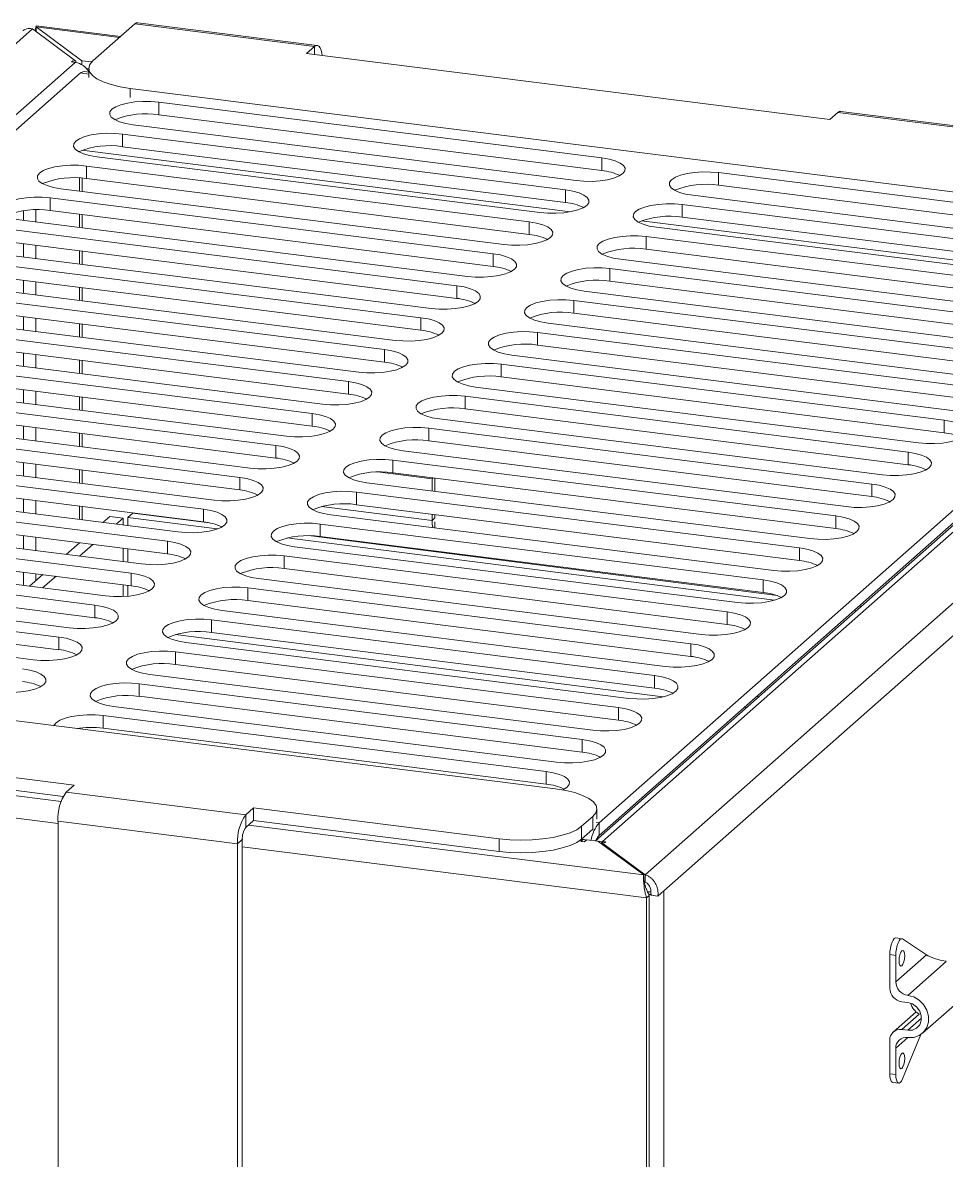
# Model space of a CAD drawing. Header units: inches. Extents: x 0 to 16.5, y 0 to 11.7.
# Drawn here: x 9.767 to 11.21, y 4.516 to 6.293 of the extents above; entities that cross this region are included whole.
import ezdxf

# ---------------------------------------------------------------- set-up
doc = ezdxf.new("R2010")
doc.units = ezdxf.units.IN
doc.header["$MEASUREMENT"] = 0

msp = doc.modelspace()

# ---------------------------------------------------------------- linework, layer by layer
at = {"color": 7, "linetype": 'Continuous', "lineweight": 15}
for p, q in [((9.8765, 6.2335), (9.9419, 6.2912)), ((10.2225, 6.2558), (9.9419, 6.2912)), ((10.227, 6.2576), (9.9464, 6.293)), ((8.5923, 5.2341), (9.7819, 6.2832)), ((9.85, 6.233), (9.7819, 6.2832)), ((9.8593, 6.2337), (9.7877, 6.2865)), ((9.7877, 6.2789), (9.7877, 6.2865)), ((9.9197, 6.2717), (9.7879, 6.2883)), ((10.2225, 6.2558), (10.2101, 6.2449)), ((10.2101, 6.2449), (11.0281, 6.1419)), ((8.7462, 5.2585), (9.8488, 6.231)), ((9.8453, 6.2335), (9.8432, 6.2317)), ((9.8432, 6.2317), (9.8488, 6.231)), ((9.85, 6.233), (9.8453, 6.2335)), ((9.8453, 6.2314), (9.8453, 6.2335)), ((9.85, 6.2308), (9.85, 6.233)), ((9.8747, 6.2318), (9.8593, 6.2337)), ((9.8593, 6.2337), (9.8593, 6.2273)), ((9.87, 6.2211), (9.8664, 6.2215)), ((9.87, 6.2217), (9.87, 6.2076)), ((9.8573, 6.2145), (8.8154, 5.2956)), ((9.87, 6.2159), (9.8631, 6.2168)), ((11.6036, 5.9803), (9.9346, 6.1905)), ((10.6716, 6.0818), (9.9794, 6.169)), ((9.9794, 6.1493), (9.9794, 6.169)), ((9.9794, 6.1493), (10.6716, 6.0621)), ((11.0281, 6.1419), (11.0405, 6.1528)), ((11.3211, 6.1174), (11.0405, 6.1528)), ((11.3256, 6.1192), (11.045, 6.1545)), ((9.9392, 6.1336), (10.6314, 6.0464)), ((10.615, 6.0319), (9.9228, 6.1191)), ((9.9228, 6.0994), (9.9228, 6.1191)), ((9.9228, 6.0994), (10.615, 6.0122)), ((9.8555, 6.0922), (9.8555, 6.0909)), ((9.8557, 6.0908), (9.8557, 6.0923)), ((10.6226, 5.9977), (9.8592, 6.0938)), ((9.8826, 6.0837), (10.5749, 5.9965)), ((10.6716, 6.0621), (10.6716, 6.0818)), ((10.5584, 5.982), (9.8662, 6.0692)), ((9.8662, 6.0495), (9.8662, 6.0692)), ((11.5462, 5.9716), (10.854, 6.0588)), ((10.854, 6.0391), (10.854, 6.0588)), ((9.8555, 6.0505), (9.8555, 6.0301)), ((9.8597, 6.0502), (9.8597, 6.0296)), ((9.8662, 6.0495), (10.5584, 5.9623)), ((9.8261, 6.0338), (10.5183, 5.9466)), ((10.615, 6.0122), (10.615, 6.0319)), ((10.8138, 6.0234), (11.506, 5.9362)), ((10.854, 6.0391), (11.5462, 5.9519)), ((10.5019, 5.9321), (9.8097, 6.0193)), ((9.8097, 5.9996), (9.8097, 6.0193)), ((10.7394, 4.9621), (11.9325, 6.0143)), ((11.4896, 5.9217), (10.7974, 6.0089)), ((10.7974, 5.9892), (10.7974, 6.0089)), ((9.8097, 5.9996), (10.5019, 5.9124)), ((9.8555, 5.9938), (9.8555, 5.9731)), ((9.8597, 5.9933), (9.8597, 5.9725)), ((11.7787, 5.9899), (10.6725, 5.0143)), ((10.7974, 5.9892), (11.4896, 5.902)), ((9.7695, 5.9839), (10.4617, 5.8967)), ((10.5584, 5.9623), (10.5584, 5.982)), ((11.7608, 5.9847), (10.6616, 5.0152)), ((10.6675, 5.0434), (11.7281, 5.9788)), ((11.4973, 5.8875), (10.7338, 5.9837)), ((10.7573, 5.9735), (11.4495, 5.8863)), ((11.9597, 5.9875), (10.7688, 4.9372)), ((10.4453, 5.8822), (9.7531, 5.9694)), ((10.6675, 5.0237), (11.7281, 5.9591)), ((11.4331, 5.8718), (10.7409, 5.959)), ((10.7409, 5.9393), (10.7409, 5.959)), ((9.7531, 5.9497), (10.4453, 5.8625)), ((9.8555, 5.9368), (9.8555, 5.9161)), ((9.8597, 5.9363), (9.8597, 5.9155)), ((10.7409, 5.9393), (11.4331, 5.8521)), ((10.3887, 5.8323), (9.6965, 5.9196)), ((9.7129, 5.934), (10.4051, 5.8468)), ((10.5019, 5.9124), (10.5019, 5.9321)), ((10.7007, 5.9236), (11.3929, 5.8364)), ((9.6965, 5.8998), (10.3887, 5.8126)), ((11.3765, 5.8219), (10.6843, 5.9091)), ((10.6843, 5.8894), (10.6843, 5.9091)), ((9.6564, 5.8841), (10.3486, 5.7969)), ((10.4453, 5.8625), (10.4453, 5.8822)), ((10.6843, 5.8894), (11.3765, 5.8022)), ((10.3322, 5.7825), (9.64, 5.8697)), ((9.8555, 5.8798), (9.8555, 5.859)), ((9.8597, 5.8793), (9.8597, 5.8585)), ((10.6441, 5.8737), (11.3363, 5.7865)), ((9.64, 5.8499), (10.3322, 5.7627)), ((11.3199, 5.772), (10.6277, 5.8592)), ((10.6277, 5.8395), (10.6277, 5.8592)), ((9.5998, 5.8342), (10.292, 5.747)), ((10.3887, 5.8126), (10.3887, 5.8323)), ((10.6277, 5.8395), (11.3199, 5.7523)), ((10.2756, 5.7326), (9.5834, 5.8198)), ((9.8555, 5.8228), (9.8555, 5.802)), ((9.8597, 5.8222), (9.8597, 5.8015)), ((10.5876, 5.8238), (11.2798, 5.7366)), ((9.5834, 5.8001), (10.2756, 5.7128)), ((11.2634, 5.7221), (10.5712, 5.8094)), ((10.5712, 5.7896), (10.5712, 5.8094)), ((9.5432, 5.7844), (10.2354, 5.6971)), ((10.3322, 5.7627), (10.3322, 5.7825)), ((10.5712, 5.7896), (11.2634, 5.7024)), ((10.219, 5.6827), (9.5268, 5.7699)), ((9.8555, 5.7658), (9.8555, 5.745)), ((9.8597, 5.7652), (9.8597, 5.7445)), ((11.2068, 5.6723), (10.5146, 5.7595)), ((10.5146, 5.7397), (10.5146, 5.7595)), ((10.531, 5.7739), (11.2232, 5.6867)), ((9.5268, 5.7502), (10.219, 5.663)), ((10.5146, 5.7397), (11.2068, 5.6525)), ((9.4867, 5.7345), (10.1789, 5.6473)), ((10.2756, 5.7128), (10.2756, 5.7326)), ((10.4744, 5.724), (11.1666, 5.6368)), ((10.1625, 5.6328), (9.4703, 5.72)), ((9.8555, 5.7088), (9.8555, 5.688)), ((9.8597, 5.7082), (9.8597, 5.6875)), ((11.1502, 5.6224), (10.458, 5.7096)), ((10.458, 5.6899), (10.458, 5.7096)), ((9.4703, 5.7003), (10.1625, 5.6131)), ((10.458, 5.6899), (11.1502, 5.6026)), ((10.1059, 5.5829), (9.4137, 5.6701)), ((9.4301, 5.6846), (10.1223, 5.5974)), ((10.219, 5.663), (10.219, 5.6827)), ((10.4179, 5.6742), (11.1101, 5.587)), ((11.2068, 5.6525), (11.2068, 5.6723)), ((9.4137, 5.6504), (10.1059, 5.5632)), ((9.8555, 5.6517), (9.8555, 5.631)), ((9.8597, 5.6512), (9.8597, 5.6304)), ((11.0937, 5.5725), (10.4014, 5.6597)), ((10.4014, 5.64), (10.4014, 5.6597)), ((9.3735, 5.6347), (10.0657, 5.5475)), ((10.1625, 5.6131), (10.1625, 5.6328)), ((10.4014, 5.64), (11.0937, 5.5528)), ((10.0493, 5.533), (9.3571, 5.6202)), ((10.3613, 5.6243), (11.0535, 5.5371)), ((11.1502, 5.6026), (11.1502, 5.6224)), ((9.3571, 5.6005), (10.0493, 5.5133)), ((11.0371, 5.5226), (10.3449, 5.6098)), ((10.3449, 5.5901), (10.3449, 5.6098)), ((9.317, 5.5848), (10.0092, 5.4976)), ((9.8555, 5.5947), (9.8555, 5.574)), ((9.8597, 5.5942), (9.8597, 5.5734)), ((10.1059, 5.5632), (10.1059, 5.5829)), ((10.4064, 5.5805), (10.3212, 5.5913)), ((10.3449, 5.5901), (11.0371, 5.5029)), ((10.4064, 5.5805), (10.4082, 5.5821)), ((10.4064, 5.5805), (10.4064, 5.5616)), ((10.4107, 5.5818), (10.4107, 5.561)), ((9.9928, 5.4831), (9.3006, 5.5703)), ((10.3047, 5.5744), (10.9969, 5.4872)), ((11.0937, 5.5528), (11.0937, 5.5725)), ((9.3006, 5.5506), (9.9928, 5.4634)), ((10.9805, 5.4727), (10.2883, 5.5599)), ((10.2883, 5.5402), (10.2883, 5.5599)), ((9.2604, 5.5349), (9.9526, 5.4477)), ((9.8555, 5.5377), (9.8555, 5.5169)), ((9.8597, 5.5372), (9.8597, 5.5164)), ((9.9387, 5.5271), (9.9308, 5.5203)), ((9.9387, 5.5271), (10.0588, 5.5117)), ((10.0493, 5.5133), (10.0493, 5.533)), ((10.2883, 5.5402), (10.9805, 5.453)), ((9.9362, 5.4332), (9.244, 5.5204)), ((9.8921, 5.5123), (9.9031, 5.5219)), ((9.9031, 5.5219), (9.9236, 5.5192)), ((9.9127, 5.5097), (9.9236, 5.5192)), ((9.9236, 5.5084), (9.9236, 5.5192)), ((9.9308, 5.5075), (9.9308, 5.5203)), ((9.9308, 5.5203), (10.0707, 5.5024)), ((10.9239, 5.4228), (10.2317, 5.51)), ((10.2317, 5.4903), (10.2317, 5.51)), ((10.2481, 5.5245), (10.9404, 5.4373)), ((10.4064, 5.5253), (10.4064, 5.5157)), ((10.4064, 5.5157), (10.4107, 5.5194)), ((10.4107, 5.5248), (10.4107, 5.5194)), ((10.4107, 5.504), (10.4107, 5.5135)), ((11.0371, 5.5029), (11.0371, 5.5226)), ((9.244, 5.5007), (9.9362, 5.4135)), ((10.2174, 5.4914), (10.946, 5.3981)), ((10.2236, 5.4911), (10.2236, 5.4906)), ((10.2278, 5.4901), (10.2278, 5.4907)), ((10.2317, 5.4903), (10.9239, 5.4031)), ((9.2038, 5.485), (9.896, 5.3978)), ((9.8347, 5.4625), (9.8556, 5.4807)), ((9.8553, 5.46), (9.8762, 5.4781)), ((9.8555, 5.4807), (9.8555, 5.4806)), ((9.9928, 5.4634), (9.9928, 5.4831)), ((10.1802, 5.4884), (10.9413, 5.3909)), ((10.1916, 5.4746), (10.8838, 5.3874)), ((10.9805, 5.453), (10.9805, 5.4727)), ((9.8796, 5.3833), (9.1874, 5.4706)), ((9.9236, 5.4514), (9.9236, 5.4721)), ((9.9308, 5.4504), (9.9308, 5.4712)), ((10.8674, 5.3729), (10.1752, 5.4601)), ((10.1752, 5.4404), (10.1752, 5.4601)), ((10.4107, 5.4667), (10.4107, 5.4678)), ((9.1874, 5.4508), (9.8796, 5.3636)), ((10.1752, 5.4404), (10.8674, 5.3532)), ((9.8231, 5.3335), (9.1308, 5.4207)), ((9.1473, 5.4351), (9.8395, 5.3479)), ((9.7773, 5.4128), (9.7982, 5.4309)), ((9.7979, 5.4102), (9.8188, 5.4283)), ((9.9362, 5.4135), (9.9362, 5.4332)), ((10.135, 5.4247), (10.8272, 5.3375)), ((10.9239, 5.4031), (10.9239, 5.4228)), ((9.9236, 5.3968), (9.9236, 5.4151)), ((9.9308, 5.3972), (9.9308, 5.4142)), ((10.8108, 5.323), (10.1186, 5.4102)), ((10.1186, 5.3905), (10.1186, 5.4102)), ((9.0907, 5.3852), (9.7829, 5.298)), ((9.1308, 5.4009), (9.8231, 5.3137)), ((10.1186, 5.3905), (10.8108, 5.3033)), ((9.8796, 5.3636), (9.8796, 5.3833)), ((10.0784, 5.3748), (10.7706, 5.2876)), ((10.8674, 5.3532), (10.8674, 5.3729)), ((11.0657, 5.3749), (11.0689, 5.3745)), ((11.0735, 5.3818), (11.0767, 5.3813)), ((10.7542, 5.2732), (10.062, 5.3604)), ((10.062, 5.3406), (10.062, 5.3604)), ((9.8231, 5.3137), (9.8231, 5.3335)), ((10.062, 5.3406), (10.7542, 5.2534)), ((10.0219, 5.3249), (10.7141, 5.2377)), ((10.8108, 5.3033), (10.8108, 5.323)), ((10.5995, 5.0963), (8.9303, 5.3066)), ((10.6977, 5.2233), (10.0055, 5.3105)), ((10.0055, 5.2907), (10.0055, 5.3105)), ((10.0055, 5.2907), (10.6977, 5.2035)), ((10.6411, 5.1734), (9.9489, 5.2606)), ((9.9489, 5.2409), (9.9489, 5.2606)), ((9.9653, 5.2751), (10.6575, 5.1878)), ((10.7542, 5.2534), (10.7542, 5.2732)), ((9.9087, 5.2252), (10.6009, 5.138)), ((9.9489, 5.2409), (10.6411, 5.1536)), ((10.5845, 5.1235), (9.8923, 5.2107)), ((9.8923, 5.191), (9.8923, 5.2107)), ((10.6977, 5.2035), (10.6977, 5.2233)), ((9.029, 5.2051), (9.847, 5.102)), ((9.8923, 5.191), (10.5845, 5.1038)), ((9.029, 5.1853), (9.8298, 5.0844)), ((10.6411, 5.1536), (10.6411, 5.1734)), ((10.5845, 5.1038), (10.5845, 5.1235)), ((9.847, 5.102), (9.8346, 5.0911)), ((9.8346, 5.0911), (10.1152, 5.0558)), ((10.1152, 5.0558), (10.1276, 5.0667)), ((10.1276, 5.0667), (10.5111, 5.0184)), ((10.1276, 5.0469), (10.1276, 5.0667)), ((10.6641, 5.0492), (10.6641, 5.0651)), ((9.8219, 5.046), (10.1025, 5.0106)), ((9.8219, 5.046), (9.8219, 4.314)), ((10.1152, 5.036), (10.1152, 5.0558)), ((10.1152, 5.036), (10.1276, 5.0469)), ((10.1276, 5.0469), (10.5111, 4.9986)), ((10.64, 5.0378), (10.6577, 5.0534)), ((10.6577, 5.0336), (10.6577, 5.0534)), ((10.64, 5.0378), (10.64, 5.018)), ((10.64, 5.018), (10.6577, 5.0336)), ((10.6582, 5.034), (10.6577, 5.0336)), ((10.6675, 5.0237), (10.6675, 5.0434)), ((10.1099, 5.0172), (10.1025, 5.0106)), ((10.1025, 4.292), (10.1025, 5.0106)), ((10.1099, 4.3183), (10.1099, 5.0172)), ((10.5111, 4.9986), (10.5111, 5.0184)), ((10.6408, 5.0161), (10.6387, 5.0142)), ((10.6387, 5.0142), (10.6443, 5.0135)), ((10.6442, 5.0174), (10.64, 5.0179)), ((10.6443, 5.0135), (10.6482, 5.0169)), ((10.6655, 5.0148), (10.6482, 5.0169)), ((10.7371, 4.9619), (10.6655, 5.0148)), ((10.6713, 5.0105), (10.6713, 5.0123)), ((10.7394, 4.9621), (10.6713, 5.0123)), ((10.676, 5.0118), (10.6713, 5.0123)), ((10.6725, 5.0143), (10.6781, 5.0136)), ((10.6781, 5.0136), (10.676, 5.0118)), ((10.7394, 4.9508), (10.7394, 4.9621)), ((10.7394, 4.9508), (10.7377, 4.952)), ((10.7458, 4.93), (10.7416, 4.9263)), ((10.7416, 4.9263), (10.7416, 3.9146)), ((10.7458, 4.93), (10.7458, 3.9183)), ((10.7481, 4.9302), (10.7593, 4.9288)), ((10.7593, 4.9288), (10.7688, 4.9372)), ((10.7688, 4.9372), (10.7688, 3.9292)), ((11.1406, 4.8623), (11.1312, 4.8635)), ((11.1416, 4.8619), (11.179, 4.8373)), ((11.131, 4.8362), (11.1217, 4.8374)), ((11.1217, 4.8374), (11.1217, 4.7849)), ((11.131, 4.7951), (11.179, 4.8373)), ((11.131, 4.7951), (11.131, 4.8362)), ((11.1497, 4.7738), (11.2099, 4.8269)), ((11.1497, 4.7625), (11.1404, 4.7637)), ((11.1729, 4.7146), (11.2393, 4.7732)), ((11.1627, 4.7479), (11.1271, 4.7165)), ((11.1404, 4.7203), (11.1497, 4.7192)), ((11.1416, 4.6432), (11.1703, 4.7125)), ((11.1217, 4.7038), (11.1217, 4.6514)), ((11.131, 4.6913), (11.131, 4.6502)), ((11.131, 4.6502), (11.1217, 4.6514)), ((11.1262, 4.6378), (11.1356, 4.6366))]:
    msp.add_line(p, q, dxfattribs=at)
at = {"color": 8, "linetype": 'Continuous', "lineweight": 15}
for p, q in [((9.7877, 6.2865), (9.918, 6.2701)), ((10.2225, 6.2434), (10.2225, 6.2558)), ((9.87, 6.2129), (9.8573, 6.2145)), ((9.9346, 6.1905), (9.9346, 6.1764)), ((9.7679, 5.9994), (9.7679, 5.9841)), ((9.7872, 5.9817), (9.7872, 6.0008)), ((9.7679, 5.9479), (9.7679, 5.9271)), ((9.7872, 5.9247), (9.7872, 5.9454)), ((9.7679, 5.8908), (9.7679, 5.8701)), ((9.7872, 5.8676), (9.7872, 5.8884)), ((9.7679, 5.8338), (9.7679, 5.8131)), ((9.7872, 5.8106), (9.7872, 5.8314)), ((9.7679, 5.7768), (9.7679, 5.7561)), ((9.7872, 5.7536), (9.7872, 5.7744)), ((9.7679, 5.7198), (9.7679, 5.699)), ((9.7872, 5.6966), (9.7872, 5.7174)), ((9.7679, 5.6628), (9.7679, 5.642)), ((9.7872, 5.6396), (9.7872, 5.6603)), ((9.7679, 5.6058), (9.7679, 5.585)), ((9.7872, 5.5826), (9.7872, 5.6033)), ((9.7679, 5.5487), (9.7679, 5.528)), ((9.7872, 5.5256), (9.7872, 5.5463)), ((10.4064, 5.5157), (10.2335, 5.5375)), ((9.7679, 5.4917), (9.7679, 5.471)), ((10.4107, 5.5053), (10.4103, 5.5041)), ((9.7872, 5.4685), (9.7872, 5.4893)), ((9.7679, 5.4347), (9.7679, 5.414)), ((9.7872, 5.4213), (9.7872, 5.4323)), ((10.0057, 5.3375), (10.7669, 5.24)), ((10.8942, 5.2237), (10.8974, 5.2233)), ((10.9167, 5.2403), (10.9135, 5.2407)), ((9.8266, 5.0766), (9.0208, 5.1781)), ((9.8219, 5.0422), (9.0113, 5.1443)), ((10.7371, 4.9619), (10.1194, 5.0397)), ((10.6629, 5.044), (10.6675, 5.0434)), ((10.6408, 5.0161), (10.6381, 5.0164)), ((10.6408, 5.0139), (10.6408, 5.0161)), ((10.6725, 5.0122), (10.6725, 5.0143)), ((10.7416, 4.9263), (10.1099, 5.0059)), ((11.1676, 4.7444), (11.1404, 4.7203)), ((11.1712, 4.7381), (11.1497, 4.7192)), ((11.131, 4.6913), (11.1497, 4.7078))]:
    msp.add_line(p, q, dxfattribs=at)
at = {"color": 7, "linetype": 'Continuous', "lineweight": 15, "flags": 128}
for points in [[(9.9419, 6.2912), (9.9444, 6.2927), (9.9464, 6.293)], [(10.2348, 6.2418), (10.2343, 6.2452), (10.2331, 6.2501), (10.2315, 6.2538), (10.2296, 6.2563), (10.2274, 6.2575), (10.225, 6.2574), (10.2225, 6.2558)], [(9.8765, 6.2335), (9.8717, 6.2279), (9.87, 6.2221), (9.8713, 6.2163), (9.8756, 6.2107), (9.8828, 6.2054), (9.8926, 6.2006), (9.9048, 6.1964), (9.9189, 6.1931), (9.9346, 6.1905)], [(9.8573, 6.2145), (9.8605, 6.2165), (9.8631, 6.2168)], [(9.9794, 6.169), (9.9671, 6.17), (9.9543, 6.1701), (9.9419, 6.1693), (9.9303, 6.1676), (9.9201, 6.165), (9.912, 6.1618), (9.9062, 6.158), (9.903, 6.1539), (9.9027, 6.1496), (9.9052, 6.1455), (9.9105, 6.1416), (9.9181, 6.1382), (9.9279, 6.1355), (9.9392, 6.1336)], [(11.0405, 6.1528), (11.043, 6.1543), (11.045, 6.1545)], [(9.9228, 6.1191), (9.9105, 6.1202), (9.8978, 6.1203), (9.8853, 6.1194), (9.8737, 6.1177), (9.8636, 6.1151), (9.8554, 6.1119), (9.8496, 6.1081), (9.8465, 6.104), (9.8461, 6.0997), (9.8487, 6.0956), (9.8539, 6.0917), (9.8616, 6.0883), (9.8713, 6.0856), (9.8826, 6.0837)], [(10.6314, 6.0464), (10.6437, 6.0453), (10.6565, 6.0452), (10.6689, 6.0461), (10.6805, 6.0478), (10.6907, 6.0504), (10.6988, 6.0536), (10.7046, 6.0574), (10.7078, 6.0615), (10.7081, 6.0657), (10.7056, 6.0699), (10.7003, 6.0737), (10.6926, 6.0771), (10.6829, 6.0799), (10.6716, 6.0818)], [(9.8662, 6.0692), (9.8539, 6.0703), (9.8412, 6.0704), (9.8287, 6.0695), (9.8171, 6.0678), (9.807, 6.0652), (9.7988, 6.062), (9.793, 6.0582), (9.7899, 6.0541), (9.7896, 6.0499), (9.7921, 6.0457), (9.7973, 6.0418), (9.805, 6.0385), (9.8148, 6.0357), (9.8261, 6.0338)], [(10.854, 6.0588), (10.8417, 6.0598), (10.829, 6.06), (10.8165, 6.0591), (10.8049, 6.0574), (10.7948, 6.0548), (10.7866, 6.0516), (10.7808, 6.0478), (10.7776, 6.0437), (10.7773, 6.0394), (10.7799, 6.0353), (10.7851, 6.0314), (10.7928, 6.028), (10.8025, 6.0253), (10.8138, 6.0234)], [(10.5749, 5.9965), (10.5872, 5.9954), (10.5999, 5.9953), (10.6124, 5.9962), (10.624, 5.9979), (10.6341, 6.0005), (10.6423, 6.0037), (10.6481, 6.0075), (10.6512, 6.0116), (10.6515, 6.0158), (10.649, 6.02), (10.6438, 6.0239), (10.6361, 6.0272), (10.6263, 6.03), (10.615, 6.0319)], [(9.8097, 6.0193), (9.7973, 6.0204), (9.7846, 6.0205), (9.7722, 6.0196), (9.7606, 6.0179), (9.7504, 6.0153), (9.7423, 6.0121), (9.7365, 6.0083), (9.7333, 6.0042), (9.733, 6), (9.7355, 5.9958), (9.7408, 5.9919), (9.7484, 5.9886), (9.7582, 5.9858), (9.7695, 5.9839)], [(10.7974, 6.0089), (10.7851, 6.01), (10.7724, 6.0101), (10.7599, 6.0092), (10.7483, 6.0075), (10.7382, 6.0049), (10.73, 6.0017), (10.7242, 5.9979), (10.7211, 5.9938), (10.7208, 5.9896), (10.7233, 5.9854), (10.7285, 5.9815), (10.7362, 5.9782), (10.7459, 5.9754), (10.7573, 5.9735)], [(10.5183, 5.9466), (10.5306, 5.9455), (10.5433, 5.9454), (10.5558, 5.9463), (10.5674, 5.948), (10.5775, 5.9506), (10.5857, 5.9538), (10.5915, 5.9576), (10.5946, 5.9617), (10.5949, 5.966), (10.5924, 5.9701), (10.5872, 5.974), (10.5795, 5.9773), (10.5698, 5.9801), (10.5584, 5.982)], [(10.7409, 5.959), (10.7285, 5.9601), (10.7158, 5.9602), (10.7033, 5.9593), (10.6918, 5.9576), (10.6816, 5.955), (10.6734, 5.9518), (10.6676, 5.948), (10.6645, 5.9439), (10.6642, 5.9397), (10.6667, 5.9355), (10.6719, 5.9316), (10.6796, 5.9283), (10.6894, 5.9255), (10.7007, 5.9236)], [(10.4617, 5.8967), (10.474, 5.8957), (10.4868, 5.8955), (10.4992, 5.8964), (10.5108, 5.8981), (10.521, 5.9007), (10.5291, 5.9039), (10.5349, 5.9077), (10.5381, 5.9118), (10.5384, 5.9161), (10.5359, 5.9202), (10.5306, 5.9241), (10.5229, 5.9275), (10.5132, 5.9302), (10.5019, 5.9321)], [(10.6843, 5.9091), (10.672, 5.9102), (10.6592, 5.9103), (10.6468, 5.9094), (10.6352, 5.9077), (10.6251, 5.9051), (10.6169, 5.9019), (10.6111, 5.8981), (10.6079, 5.894), (10.6076, 5.8898), (10.6101, 5.8856), (10.6154, 5.8818), (10.6231, 5.8784), (10.6328, 5.8756), (10.6441, 5.8737)], [(10.4051, 5.8468), (10.4175, 5.8458), (10.4302, 5.8457), (10.4427, 5.8465), (10.4542, 5.8482), (10.4644, 5.8508), (10.4726, 5.8541), (10.4784, 5.8578), (10.4815, 5.8619), (10.4818, 5.8662), (10.4793, 5.8703), (10.4741, 5.8742), (10.4664, 5.8776), (10.4566, 5.8803), (10.4453, 5.8822)], [(10.6277, 5.8592), (10.6154, 5.8603), (10.6027, 5.8604), (10.5902, 5.8596), (10.5786, 5.8578), (10.5685, 5.8553), (10.5603, 5.852), (10.5545, 5.8482), (10.5514, 5.8441), (10.5511, 5.8399), (10.5536, 5.8357), (10.5588, 5.8319), (10.5665, 5.8285), (10.5762, 5.8258), (10.5876, 5.8238)], [(10.3486, 5.7969), (10.3609, 5.7959), (10.3736, 5.7958), (10.3861, 5.7966), (10.3977, 5.7984), (10.4078, 5.8009), (10.416, 5.8042), (10.4218, 5.8079), (10.4249, 5.812), (10.4252, 5.8163), (10.4227, 5.8204), (10.4175, 5.8243), (10.4098, 5.8277), (10.4001, 5.8304), (10.3887, 5.8323)], [(10.5712, 5.8094), (10.5588, 5.8104), (10.5461, 5.8105), (10.5336, 5.8097), (10.5221, 5.8079), (10.5119, 5.8054), (10.5037, 5.8021), (10.4979, 5.7983), (10.4948, 5.7942), (10.4945, 5.79), (10.497, 5.7858), (10.5022, 5.782), (10.5099, 5.7786), (10.5197, 5.7759), (10.531, 5.7739)], [(10.292, 5.747), (10.3043, 5.746), (10.3171, 5.7459), (10.3295, 5.7467), (10.3411, 5.7485), (10.3512, 5.751), (10.3594, 5.7543), (10.3652, 5.758), (10.3684, 5.7622), (10.3687, 5.7664), (10.3662, 5.7706), (10.3609, 5.7744), (10.3532, 5.7778), (10.3435, 5.7805), (10.3322, 5.7825)], [(10.5146, 5.7595), (10.5023, 5.7605), (10.4895, 5.7606), (10.4771, 5.7598), (10.4655, 5.758), (10.4553, 5.7555), (10.4472, 5.7522), (10.4414, 5.7485), (10.4382, 5.7443), (10.4379, 5.7401), (10.4404, 5.736), (10.4457, 5.7321), (10.4534, 5.7287), (10.4631, 5.726), (10.4744, 5.724)], [(10.2354, 5.6971), (10.2478, 5.6961), (10.2605, 5.696), (10.2729, 5.6968), (10.2845, 5.6986), (10.2947, 5.7011), (10.3029, 5.7044), (10.3087, 5.7082), (10.3118, 5.7123), (10.3121, 5.7165), (10.3096, 5.7207), (10.3043, 5.7245), (10.2967, 5.7279), (10.2869, 5.7306), (10.2756, 5.7326)], [(10.458, 5.7096), (10.4457, 5.7106), (10.433, 5.7107), (10.4205, 5.7099), (10.4089, 5.7081), (10.3988, 5.7056), (10.3906, 5.7023), (10.3848, 5.6986), (10.3817, 5.6945), (10.3814, 5.6902), (10.3839, 5.6861), (10.3891, 5.6822), (10.3968, 5.6788), (10.4065, 5.6761), (10.4179, 5.6742)], [(10.1789, 5.6473), (10.1912, 5.6462), (10.2039, 5.6461), (10.2164, 5.6469), (10.228, 5.6487), (10.2381, 5.6512), (10.2463, 5.6545), (10.2521, 5.6583), (10.2552, 5.6624), (10.2555, 5.6666), (10.253, 5.6708), (10.2478, 5.6746), (10.2401, 5.678), (10.2304, 5.6807), (10.219, 5.6827)], [(11.1666, 5.6368), (11.179, 5.6358), (11.1917, 5.6357), (11.2041, 5.6365), (11.2157, 5.6383), (11.2259, 5.6408), (11.234, 5.6441), (11.2398, 5.6479), (11.243, 5.652), (11.2433, 5.6562), (11.2408, 5.6604), (11.2355, 5.6642), (11.2279, 5.6676), (11.2181, 5.6703), (11.2068, 5.6723)], [(10.4014, 5.6597), (10.3891, 5.6607), (10.3764, 5.6608), (10.3639, 5.66), (10.3523, 5.6583), (10.3422, 5.6557), (10.334, 5.6524), (10.3282, 5.6487), (10.3251, 5.6446), (10.3248, 5.6403), (10.3273, 5.6362), (10.3325, 5.6323), (10.3402, 5.6289), (10.35, 5.6262), (10.3613, 5.6243)], [(10.1223, 5.5974), (10.1346, 5.5963), (10.1473, 5.5962), (10.1598, 5.5971), (10.1714, 5.5988), (10.1815, 5.6014), (10.1897, 5.6046), (10.1955, 5.6084), (10.1987, 5.6125), (10.199, 5.6167), (10.1964, 5.6209), (10.1912, 5.6247), (10.1835, 5.6281), (10.1738, 5.6309), (10.1625, 5.6328)], [(11.1101, 5.587), (11.1224, 5.5859), (11.1351, 5.5858), (11.1476, 5.5866), (11.1592, 5.5884), (11.1693, 5.5909), (11.1775, 5.5942), (11.1833, 5.598), (11.1864, 5.6021), (11.1867, 5.6063), (11.1842, 5.6105), (11.179, 5.6143), (11.1713, 5.6177), (11.1615, 5.6204), (11.1502, 5.6224)], [(10.3449, 5.6098), (10.3326, 5.6109), (10.3198, 5.611), (10.3074, 5.6101), (10.2958, 5.6084), (10.2856, 5.6058), (10.2775, 5.6026), (10.2717, 5.5988), (10.2685, 5.5947), (10.2682, 5.5904), (10.2707, 5.5863), (10.276, 5.5824), (10.2837, 5.579), (10.2934, 5.5763), (10.3047, 5.5744)], [(10.0657, 5.5475), (10.0781, 5.5464), (10.0908, 5.5463), (10.1032, 5.5472), (10.1148, 5.5489), (10.125, 5.5515), (10.1331, 5.5547), (10.1389, 5.5585), (10.1421, 5.5626), (10.1424, 5.5668), (10.1399, 5.571), (10.1346, 5.5749), (10.127, 5.5782), (10.1172, 5.581), (10.1059, 5.5829)], [(11.0535, 5.5371), (11.0658, 5.536), (11.0785, 5.5359), (11.091, 5.5368), (11.1026, 5.5385), (11.1127, 5.5411), (11.1209, 5.5443), (11.1267, 5.5481), (11.1298, 5.5522), (11.1302, 5.5564), (11.1276, 5.5606), (11.1224, 5.5644), (11.1147, 5.5678), (11.105, 5.5705), (11.0937, 5.5725)], [(10.2883, 5.5599), (10.276, 5.561), (10.2633, 5.5611), (10.2508, 5.5602), (10.2392, 5.5585), (10.2291, 5.5559), (10.2209, 5.5527), (10.2151, 5.5489), (10.212, 5.5448), (10.2116, 5.5406), (10.2142, 5.5364), (10.2194, 5.5325), (10.2271, 5.5292), (10.2368, 5.5264), (10.2481, 5.5245)], [(10.0092, 5.4976), (10.0215, 5.4965), (10.0342, 5.4964), (10.0467, 5.4973), (10.0583, 5.499), (10.0684, 5.5016), (10.0766, 5.5048), (10.0824, 5.5086), (10.0855, 5.5127), (10.0858, 5.517), (10.0833, 5.5211), (10.0781, 5.525), (10.0704, 5.5284), (10.0606, 5.5311), (10.0493, 5.533)], [(10.2317, 5.51), (10.2194, 5.5111), (10.2067, 5.5112), (10.1942, 5.5103), (10.1826, 5.5086), (10.1725, 5.506), (10.1643, 5.5028), (10.1585, 5.499), (10.1554, 5.4949), (10.1551, 5.4907), (10.1576, 5.4865), (10.1628, 5.4826), (10.1705, 5.4793), (10.1803, 5.4765), (10.1916, 5.4746)], [(10.9969, 5.4872), (11.0092, 5.4861), (11.022, 5.486), (11.0344, 5.4869), (11.046, 5.4886), (11.0562, 5.4912), (11.0643, 5.4944), (11.0701, 5.4982), (11.0733, 5.5023), (11.0736, 5.5065), (11.0711, 5.5107), (11.0658, 5.5146), (11.0581, 5.5179), (11.0484, 5.5207), (11.0371, 5.5226)], [(9.9526, 5.4477), (9.9649, 5.4467), (9.9776, 5.4465), (9.9901, 5.4474), (10.0017, 5.4491), (10.0118, 5.4517), (10.02, 5.4549), (10.0258, 5.4587), (10.0289, 5.4628), (10.0293, 5.4671), (10.0267, 5.4712), (10.0215, 5.4751), (10.0138, 5.4785), (10.0041, 5.4812), (9.9928, 5.4831)], [(10.9404, 5.4373), (10.9527, 5.4362), (10.9654, 5.4361), (10.9779, 5.437), (10.9895, 5.4387), (10.9996, 5.4413), (11.0078, 5.4445), (11.0136, 5.4483), (11.0167, 5.4524), (11.017, 5.4566), (11.0145, 5.4608), (11.0093, 5.4647), (11.0016, 5.468), (10.9918, 5.4708), (10.9805, 5.4727)], [(10.1752, 5.4601), (10.1628, 5.4612), (10.1501, 5.4613), (10.1377, 5.4604), (10.1261, 5.4587), (10.1159, 5.4561), (10.1078, 5.4529), (10.102, 5.4491), (10.0988, 5.445), (10.0985, 5.4408), (10.101, 5.4366), (10.1063, 5.4328), (10.1139, 5.4294), (10.1237, 5.4267), (10.135, 5.4247)], [(9.896, 5.3978), (9.9084, 5.3968), (9.9211, 5.3967), (9.9335, 5.3975), (9.9451, 5.3992), (9.9553, 5.4018), (9.9634, 5.4051), (9.9692, 5.4088), (9.9724, 5.4129), (9.9727, 5.4172), (9.9702, 5.4213), (9.9649, 5.4252), (9.9573, 5.4286), (9.9475, 5.4313), (9.9362, 5.4332)], [(10.8838, 5.3874), (10.8961, 5.3864), (10.9088, 5.3862), (10.9213, 5.3871), (10.9329, 5.3888), (10.943, 5.3914), (10.9512, 5.3946), (10.957, 5.3984), (10.9601, 5.4025), (10.9604, 5.4068), (10.9579, 5.4109), (10.9527, 5.4148), (10.945, 5.4182), (10.9353, 5.4209), (10.9239, 5.4228)], [(10.1186, 5.4102), (10.1063, 5.4113), (10.0936, 5.4114), (10.0811, 5.4106), (10.0695, 5.4088), (10.0594, 5.4063), (10.0512, 5.403), (10.0454, 5.3992), (10.0423, 5.3951), (10.0419, 5.3909), (10.0445, 5.3867), (10.0497, 5.3829), (10.0574, 5.3795), (10.0671, 5.3768), (10.0784, 5.3748)], [(9.8395, 5.3479), (9.8518, 5.3469), (9.8645, 5.3468), (9.877, 5.3476), (9.8886, 5.3494), (9.8987, 5.3519), (9.9069, 5.3552), (9.9127, 5.3589), (9.9158, 5.363), (9.9161, 5.3673), (9.9136, 5.3714), (9.9084, 5.3753), (9.9007, 5.3787), (9.8909, 5.3814), (9.8796, 5.3833)], [(10.8272, 5.3375), (10.8395, 5.3365), (10.8523, 5.3364), (10.8647, 5.3372), (10.8763, 5.3389), (10.8865, 5.3415), (10.8946, 5.3448), (10.9004, 5.3485), (10.9036, 5.3526), (10.9039, 5.3569), (10.9014, 5.361), (10.8961, 5.3649), (10.8884, 5.3683), (10.8787, 5.371), (10.8674, 5.3729)], [(10.062, 5.3604), (10.0497, 5.3614), (10.037, 5.3615), (10.0245, 5.3607), (10.0129, 5.3589), (10.0028, 5.3564), (9.9946, 5.3531), (9.9888, 5.3493), (9.9857, 5.3452), (9.9854, 5.341), (9.9879, 5.3368), (9.9931, 5.333), (10.0008, 5.3296), (10.0106, 5.3269), (10.0219, 5.3249)], [(9.7829, 5.298), (9.7952, 5.297), (9.8079, 5.2969), (9.8204, 5.2977), (9.832, 5.2995), (9.8421, 5.302), (9.8503, 5.3053), (9.8561, 5.309), (9.8592, 5.3132), (9.8596, 5.3174), (9.857, 5.3216), (9.8518, 5.3254), (9.8441, 5.3288), (9.8344, 5.3315), (9.8231, 5.3335)], [(10.7706, 5.2876), (10.783, 5.2866), (10.7957, 5.2865), (10.8082, 5.2873), (10.8197, 5.2891), (10.8299, 5.2916), (10.8381, 5.2949), (10.8439, 5.2986), (10.847, 5.3027), (10.8473, 5.307), (10.8448, 5.3111), (10.8396, 5.315), (10.8319, 5.3184), (10.8221, 5.3211), (10.8108, 5.323)], [(10.0055, 5.3105), (9.9931, 5.3115), (9.9804, 5.3116), (9.968, 5.3108), (9.9564, 5.309), (9.9462, 5.3065), (9.9381, 5.3032), (9.9323, 5.2995), (9.9291, 5.2953), (9.9288, 5.2911), (9.9313, 5.287), (9.9366, 5.2831), (9.9442, 5.2797), (9.954, 5.277), (9.9653, 5.2751)], [(9.7263, 5.2481), (9.7386, 5.2471), (9.7514, 5.247), (9.7638, 5.2478), (9.7754, 5.2496), (9.7856, 5.2521), (9.7937, 5.2554), (9.7995, 5.2592), (9.8027, 5.2633), (9.803, 5.2675), (9.8005, 5.2717), (9.7952, 5.2755), (9.7876, 5.2789), (9.7778, 5.2816), (9.7665, 5.2836)], [(9.9489, 5.2606), (9.9366, 5.2616), (9.9239, 5.2617), (9.9114, 5.2609), (9.8998, 5.2591), (9.8897, 5.2566), (9.8815, 5.2533), (9.8757, 5.2496), (9.8725, 5.2455), (9.8722, 5.2412), (9.8748, 5.2371), (9.88, 5.2332), (9.8877, 5.2298), (9.8974, 5.2271), (9.9087, 5.2252)], [(10.7141, 5.2377), (10.7264, 5.2367), (10.7391, 5.2366), (10.7516, 5.2374), (10.7632, 5.2392), (10.7733, 5.2417), (10.7815, 5.245), (10.7873, 5.2487), (10.7904, 5.2529), (10.7907, 5.2571), (10.7882, 5.2612), (10.783, 5.2651), (10.7753, 5.2685), (10.7656, 5.2712), (10.7542, 5.2732)], [(9.8923, 5.2107), (9.88, 5.2117), (9.8673, 5.2118), (9.8548, 5.211), (9.8432, 5.2093), (9.8331, 5.2067), (9.8249, 5.2035), (9.8191, 5.1997), (9.816, 5.1956), (9.8158, 5.1951)], [(10.6575, 5.1878), (10.6698, 5.1868), (10.6826, 5.1867), (10.695, 5.1875), (10.7066, 5.1893), (10.7167, 5.1918), (10.7249, 5.1951), (10.7307, 5.1989), (10.7339, 5.203), (10.7342, 5.2072), (10.7317, 5.2114), (10.7264, 5.2152), (10.7187, 5.2186), (10.709, 5.2213), (10.6977, 5.2233)], [(10.6009, 5.138), (10.6133, 5.1369), (10.626, 5.1368), (10.6384, 5.1376), (10.65, 5.1394), (10.6602, 5.1419), (10.6684, 5.1452), (10.6742, 5.149), (10.6773, 5.1531), (10.6776, 5.1573), (10.6751, 5.1615), (10.6699, 5.1653), (10.6622, 5.1687), (10.6524, 5.1714), (10.6411, 5.1734)], [(10.6105, 5.0947), (10.6118, 5.0953), (10.6176, 5.0991), (10.6207, 5.1032), (10.621, 5.1074), (10.6185, 5.1116), (10.6133, 5.1154), (10.6056, 5.1188), (10.5959, 5.1216), (10.5845, 5.1235)], [(10.6577, 5.0534), (10.6624, 5.0589), (10.6641, 5.0647), (10.6628, 5.0705), (10.6585, 5.0762), (10.6514, 5.0814), (10.6415, 5.0862), (10.6294, 5.0904), (10.6152, 5.0938), (10.5995, 5.0963)], [(10.5111, 5.0184), (10.5279, 5.0168), (10.5452, 5.0162), (10.5626, 5.0167), (10.5795, 5.0181), (10.5954, 5.0205), (10.6098, 5.0238), (10.6223, 5.0278), (10.6324, 5.0325), (10.64, 5.0378)], [(10.64, 5.018), (10.6324, 5.0127), (10.6223, 5.008), (10.6098, 5.004), (10.5954, 5.0007), (10.5795, 4.9983), (10.5626, 4.9969), (10.5452, 4.9964), (10.5279, 4.997), (10.5111, 4.9986)], [(10.6725, 5.0143), (10.6676, 5.0145), (10.6661, 5.0143)], [(11.1312, 4.8635), (11.1306, 4.8634), (11.1287, 4.8625), (11.1269, 4.8602), (11.1252, 4.8568), (11.1237, 4.8525), (11.1226, 4.8476), (11.1219, 4.8425), (11.1217, 4.8374)], [(11.131, 4.8362), (11.1313, 4.8413), (11.132, 4.8465), (11.1331, 4.8514), (11.1346, 4.8556), (11.1363, 4.859), (11.1381, 4.8613), (11.1399, 4.8623), (11.1416, 4.8619)], [(11.1405, 4.8435), (11.1389, 4.8411), (11.1374, 4.8373), (11.1365, 4.8327), (11.1361, 4.8278), (11.1365, 4.8236), (11.1374, 4.8207), (11.1389, 4.8194), (11.1405, 4.82), (11.1422, 4.8223), (11.1437, 4.8262), (11.1446, 4.8308), (11.145, 4.8356), (11.1446, 4.8399), (11.1437, 4.8428), (11.1422, 4.8441), (11.1405, 4.8435)], [(11.1497, 4.7078), (11.159, 4.708), (11.1674, 4.7109), (11.1745, 4.7161), (11.1795, 4.7234), (11.1821, 4.7321), (11.1821, 4.7415), (11.1795, 4.7508), (11.1745, 4.7593), (11.1674, 4.7664), (11.159, 4.7713), (11.1497, 4.7738)], [(11.1497, 4.7192), (11.1571, 4.7195), (11.1636, 4.7225), (11.1684, 4.7277), (11.1709, 4.7344), (11.1709, 4.7419), (11.1684, 4.7493), (11.1636, 4.7557), (11.1571, 4.7603), (11.1497, 4.7625)], [(11.1405, 4.6832), (11.1389, 4.6809), (11.1374, 4.677), (11.1365, 4.6724), (11.1361, 4.6676), (11.1365, 4.6634), (11.1374, 4.6604), (11.1389, 4.6591), (11.1405, 4.6597), (11.1422, 4.6621), (11.1437, 4.6659), (11.1446, 4.6706), (11.145, 4.6754), (11.1446, 4.6796), (11.1437, 4.6826), (11.1422, 4.6838), (11.1405, 4.6832)], [(11.1217, 4.6514), (11.1219, 4.6467), (11.1226, 4.6428), (11.1237, 4.6399), (11.1252, 4.6382), (11.1262, 4.6378)], [(11.131, 4.6502), (11.1313, 4.6455), (11.132, 4.6416), (11.1331, 4.6387), (11.1346, 4.637), (11.1363, 4.6366), (11.1381, 4.6376), (11.1399, 4.6398), (11.1416, 4.6432)]]:
    msp.add_lwpolyline(points, dxfattribs=at)
at = {"color": 7, "linetype": 'Continuous', "lineweight": 15}
for centre, radius, start, end in [((9.8446, 6.2019), 0.0294, 30.1678, 81.7458), ((9.9591, 6.0229), 0.128, 80.8928, 112.1671), ((9.9025, 5.973), 0.128, 80.8928, 112.1671), ((10.6639, 5.9788), 0.0836, 64.4051, 84.7021), ((9.846, 5.9231), 0.128, 80.8928, 112.1671), ((10.8337, 5.9127), 0.128, 80.8928, 112.1671), ((10.6073, 5.9289), 0.0836, 64.4051, 84.7021), ((9.7894, 5.8732), 0.128, 80.8928, 112.1671), ((10.7772, 5.8628), 0.128, 80.8928, 112.1671), ((10.5507, 5.879), 0.0836, 64.4051, 84.7021), ((10.7206, 5.8129), 0.128, 80.8928, 112.1671), ((10.4942, 5.8291), 0.0836, 64.4051, 84.7021), ((10.664, 5.763), 0.128, 80.8928, 112.1671), ((10.4376, 5.7792), 0.0836, 64.4051, 84.7021), ((10.6075, 5.7131), 0.128, 80.8928, 112.1671), ((10.381, 5.7294), 0.0836, 64.4051, 84.7021), ((10.5509, 5.6632), 0.128, 80.8928, 112.1671), ((10.3245, 5.6795), 0.0836, 64.4051, 84.7021), ((10.4943, 5.6133), 0.128, 80.8928, 112.1671), ((10.2679, 5.6296), 0.0836, 64.4051, 84.7021), ((10.4378, 5.5634), 0.128, 80.8928, 112.1671), ((10.2113, 5.5797), 0.0836, 64.4051, 84.7021), ((11.1991, 5.5693), 0.0836, 64.4051, 84.7021), ((10.3812, 5.5136), 0.128, 80.8928, 112.1671), ((10.1547, 5.5298), 0.0836, 64.4051, 84.7021), ((11.1425, 5.5194), 0.0836, 64.4051, 84.7021), ((10.3246, 5.4637), 0.128, 80.8928, 112.1671), ((10.0982, 5.4799), 0.0836, 64.4051, 84.7021), ((11.0859, 5.4695), 0.0836, 64.4051, 84.7021), ((10.268, 5.4138), 0.128, 80.8928, 112.1671), ((10.0416, 5.43), 0.0836, 64.4051, 84.7021), ((10.4521, 5.5148), 0.0457, 178.9283, 193.1859), ((10.2115, 5.3639), 0.128, 80.8928, 112.1671), ((11.0294, 5.4196), 0.0836, 64.4051, 84.7021), ((9.985, 5.3801), 0.0836, 64.4051, 84.7021), ((10.1549, 5.314), 0.128, 80.8928, 112.1671), ((10.9728, 5.3697), 0.0836, 64.4051, 84.7021), ((9.9285, 5.3302), 0.0836, 64.4051, 84.7021), ((10.9162, 5.3198), 0.0836, 64.4051, 84.7021), ((10.0983, 5.2641), 0.128, 80.8928, 112.1671), ((9.8719, 5.2804), 0.0836, 64.4051, 84.7021), ((10.8597, 5.2699), 0.0836, 64.4051, 84.7021), ((10.0418, 5.2142), 0.128, 80.8928, 112.1671), ((9.8153, 5.2305), 0.0836, 64.4051, 84.7021), ((10.8031, 5.22), 0.0836, 64.4051, 84.7021), ((9.9852, 5.1643), 0.128, 80.8928, 112.1671), ((9.7588, 5.1806), 0.0836, 64.4051, 84.7021), ((9.9286, 5.1144), 0.128, 80.8928, 112.1671), ((10.7465, 5.1702), 0.0836, 64.4051, 84.7021), ((9.8723, 5.0289), 0.1633, 82.9449, 97.7512), ((10.69, 5.1203), 0.0836, 64.4051, 84.7021), ((10.6334, 5.0704), 0.0836, 64.4051, 84.7021), ((10.5768, 5.0205), 0.0836, 64.4051, 84.7021), ((9.8926, 5.0504), 0.0709, 144.9309, 183.5931), ((10.1732, 5.015), 0.0709, 144.9309, 183.5931), ((10.1394, 5.019), 0.0295, 144.9309, 183.5931), ((10.7137, 5.0054), 0.0598, 140.5823, 169.7307), ((10.6437, 5.0136), 0.00378, 34.0497, 139.0935), ((10.6821, 5.0096), 0.0203, 136.0825, 160.1718), ((10.7436, 4.9788), 0.0434, 269.3069, 276.415), ((10.7436, 5.0102), 0.0788, 271.0646, 274.41), ((11.1435, 4.7853), 0.0218, 181.0587, 261.7605), ((11.1529, 4.7955), 0.0218, 181.0587, 261.7605), ((11.1813, 4.7687), 0.0279, 195.0676, 240.6475), ((11.1379, 4.7042), 0.0163, 81.3986, 181.4206), ((11.1473, 4.6918), 0.0163, 81.3986, 181.4206)]:
    msp.add_arc(centre, radius, start, end, dxfattribs=at)
msp.add_ellipse((11.1977, 4.835), major_axis=(0.0223, -0.0067), ratio=0.224313, start_param=3.788872, end_param=5.359669, dxfattribs=at)
for points, knots in [([(9.7669, 6.2802), (9.7683, 6.2813), (9.7716, 6.2839), (9.7773, 6.2843), (9.7809, 6.2835), (9.7819, 6.2832)], [0, 0, 0, 0, 0.367561, 0.822907, 1, 1, 1, 1]), ([(9.7877, 6.2869), (9.7877, 6.2869), (9.7876, 6.2869), (9.7874, 6.2857), (9.7869, 6.284), (9.7864, 6.2822), (9.7859, 6.2808), (9.7856, 6.2801)], [0, 0, 0, 0, 0.271397, 0.525885, 0.705541, 0.855894, 1, 1, 1, 1]), ([(9.7877, 6.2865), (9.7878, 6.2877), (9.788, 6.2888), (9.7879, 6.2883), (9.7879, 6.2883)], [0, 0, 0, 0, 0.99065, 1, 1, 1, 1]), ([(10.7371, 4.9619), (10.737, 4.9613), (10.737, 4.9605), (10.7369, 4.9586), (10.7369, 4.9575), (10.7369, 4.9551), (10.737, 4.9537), (10.7371, 4.9508), (10.7372, 4.9493), (10.7375, 4.946), (10.7377, 4.9443), (10.7381, 4.9408), (10.7384, 4.9389), (10.7391, 4.9353), (10.7395, 4.9335), (10.7404, 4.9299), (10.741, 4.9281), (10.7416, 4.9263)], [0, 0, 0, 0, 0.125, 0.125, 0.25, 0.25, 0.375, 0.375, 0.5, 0.5, 0.625, 0.625, 0.75, 0.75, 0.875, 0.875, 1, 1, 1, 1]), ([(10.7396, 4.9445), (10.739, 4.9461), (10.7383, 4.9487), (10.7377, 4.9523), (10.7372, 4.9561), (10.7371, 4.9586), (10.7371, 4.9604)], [0, 0, 0, 0, 0.296271, 0.450108, 0.612998, 1, 1, 1, 1]), ([(10.7593, 4.9288), (10.7595, 4.9307), (10.7596, 4.9325), (10.7594, 4.9363), (10.7591, 4.9381), (10.7583, 4.9418), (10.7577, 4.9435), (10.7563, 4.9469), (10.7555, 4.9485), (10.7536, 4.9516), (10.7526, 4.953), (10.7503, 4.9555), (10.749, 4.9567), (10.7464, 4.9588), (10.745, 4.9596), (10.7423, 4.9611), (10.7408, 4.9617), (10.7394, 4.9621)], [0, 0, 0, 0, 0.125, 0.125, 0.25, 0.25, 0.375, 0.375, 0.5, 0.5, 0.625, 0.625, 0.75, 0.75, 0.875, 0.875, 1, 1, 1, 1]), ([(10.7481, 4.9302), (10.7483, 4.9313), (10.7484, 4.9325), (10.7485, 4.9347), (10.7485, 4.9358), (10.7482, 4.938), (10.748, 4.9391), (10.7474, 4.9411), (10.7471, 4.9421), (10.7458, 4.9449), (10.7447, 4.9466), (10.7421, 4.9492), (10.7408, 4.9502), (10.7394, 4.9508)], [0, 0, 0, 0, 0.125, 0.125, 0.25, 0.25, 0.375, 0.375, 0.5, 0.5, 0.75, 0.75, 1, 1, 1, 1]), ([(10.7394, 4.945), (10.7396, 4.9443), (10.7404, 4.942), (10.7424, 4.9366), (10.7446, 4.9322), (10.7458, 4.93)], [0, 0, 0, 0, 0.174297, 0.576192, 1, 1, 1, 1])]:
    msp.add_open_spline(points, degree=3, knots=knots, dxfattribs=at)

doc.saveas('drawing.dxf')
